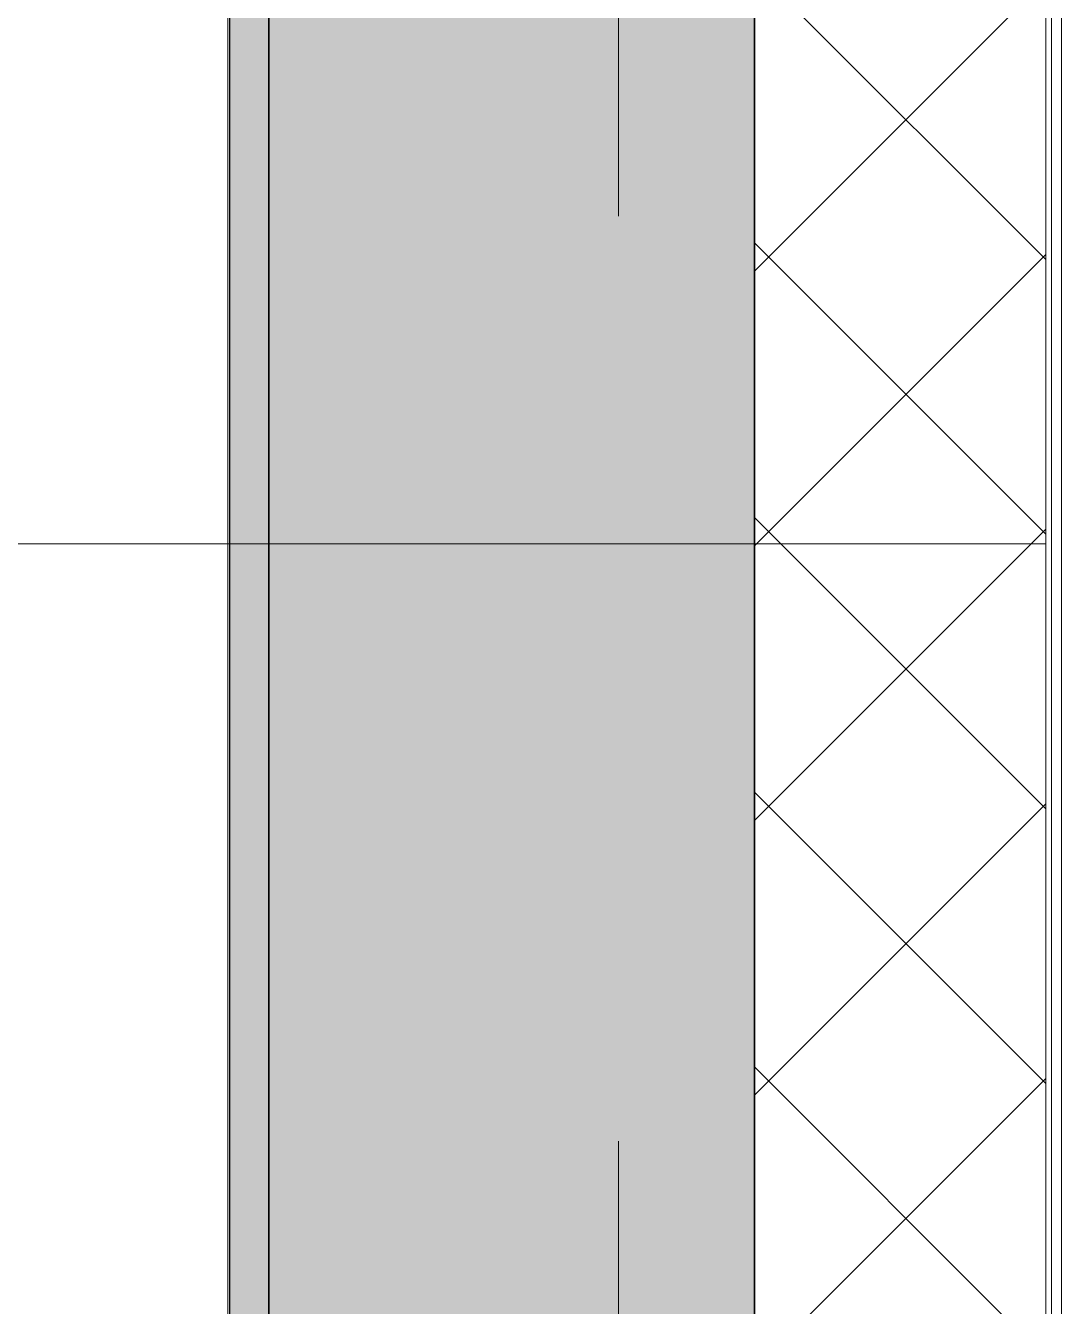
# Model space of a CAD drawing. Header units: millimetres. Extents: x 81682 to 274809, y -8553 to 29000.
# Drawn here: x 124705 to 125238, y 3207 to 3867 of the extents above; entities that cross this region are included whole.
import ezdxf

# ---------------------------------------------------------------- set-up
doc = ezdxf.new("R2010")
doc.units = ezdxf.units.MM
doc.linetypes.add('Осевая', pattern=[3175, 635, -476.25, 1587.5, -476.25])
for name, color, linetype, lineweight in [('A-WALL', 7, 'Continuous', 9), ('I-WALL', 7, 'Continuous', 9), ('Оси', 7, 'Continuous', 9), ('Оси-2', 7, 'Осевая', 9)]:
    doc.layers.add(name, color=color, linetype=linetype, lineweight=lineweight)
for name, color, linetype, lineweight, true_color in [('A-WALL-3', 254, 'Continuous', 35, 0xbebebe), ('A-WALL-5', 254, 'Continuous', 13, 0xbebebe), ('A-WALL-6', 7, 'Continuous', 25, 0x3c3c3c), ('A-WALL-FNSH-1', 254, 'Continuous', 9, 0xbebebe), ('A-WALL-FNSH-2', 254, 'Continuous', 13, 0xbebebe), ('A-WALL-FNSH-3', 7, 'Continuous', 13, 0x3c3c3c)]:
    doc.layers.add(name, color=color, linetype=linetype, lineweight=lineweight, true_color=true_color)

msp = doc.modelspace()

# ---------------------------------------------------------------- hatches: boundary and pattern name
at = {"layer": 'A-WALL'}
h = msp.add_hatch(dxfattribs=at)
h.set_pattern_fill('FP_1', color=256, style=0, pattern_type=2)
h.set_pattern_definition([(45, (0, 0), (-70.71068, 70.71068), []), (135, (0, 0), (-70.71068, -70.71068), [])])
h.paths.add_polyline_path([(125080, -250), (125230, -250), (125230, 21400), (125080, 21400), (125080, -100)])
at = {"layer": 'I-WALL'}
h = msp.add_hatch(dxfattribs=at)
h.set_pattern_fill('FP_21', color=256, style=0, pattern_type=2)
h.set_pattern_definition([(0, (0, 0), (121.92, 30.48), [10.058, -81.382, 10.058, -81.382, -487.68]), (0, (0, 0), (121.92, 30.48), [-182.88, 10.058, -172.822, 10.058, -81.382, -213.36]), (0, (0, 0), (121.92, 30.48), [-457.2, 10.058, -50.902, 10.058, -142.342]), (120, (45.72, 15.24), (-87.356454, 90.345817), [10.058, -81.382, 10.058, -81.382, -487.68]), (120, (45.72, 15.24), (-87.356454, 90.345817), [-182.88, 10.058, -172.822, 10.058, -81.382, -213.36]), (120, (45.72, 15.24), (-87.356454, 90.345817), [-457.2, 10.058, -50.902, 10.058, -142.342]), (240, (60.96, 76.2), (-34.563546, -120.825817), [10.058, -81.382, 10.058, -81.382, -487.68]), (240, (60.96, 76.2), (-34.563546, -120.825817), [-182.88, 10.058, -172.822, 10.058, -81.382, -213.36]), (240, (60.96, 76.2), (-34.563546, -120.825817), [-457.2, 10.058, -50.902, 10.058, -142.342])])
h.paths.add_polyline_path([(124830, 160), (124830, 7701.04), (124810, 7700.04), (124810, 160)])
h = msp.add_hatch(dxfattribs=at)
h.set_pattern_fill('FP_3', color=256, style=0, pattern_type=2)
h.set_pattern_definition([(45, (0, 0), (-57.024626, 57.024626), []), (45, (57.025, 0), (-57.024626, 57.024626), [100.806, -20.161, 3.353, -16.808])])
h.paths.add_polyline_path([(124830, -100), (125080, -100), (125080, 7701.04), (124830, 7700.04), (124830, 150)])

# ---------------------------------------------------------------- linework, layer by layer
at = {"layer": 'A-WALL'}
msp.add_line((125230, -250), (125230, 21550), dxfattribs=at)
at = {"layer": 'A-WALL-3'}
for p, q in [((125080, -100), (125080, 21400)), ((124830, 10380), (124830, 150))]:
    msp.add_line(p, q, dxfattribs=at)
at = {"layer": 'A-WALL-5'}
msp.add_line((125080, 10600), (125080, -100), dxfattribs=at)
at = {"layer": 'A-WALL-6'}
msp.add_line((124810, 170), (124810, 7701.04), dxfattribs=at)
at = {"layer": 'A-WALL-FNSH-1'}
msp.add_line((125238, -258), (125238, 21558), dxfattribs=at)
at = {"layer": 'A-WALL-FNSH-2'}
msp.add_line((125233, -253), (125233, 21553), dxfattribs=at)
at = {"layer": 'A-WALL-FNSH-3'}
msp.add_line((124809, 7701.04), (124809, 171), dxfattribs=at)
at = {"layer": 'Оси'}
msp.add_line((122730, 3600), (125230, 3600), dxfattribs=at)
at = {"layer": 'Оси-2'}
msp.add_line((125010, 593.74), (125010, 18900), dxfattribs=at)

doc.saveas('drawing.dxf')
